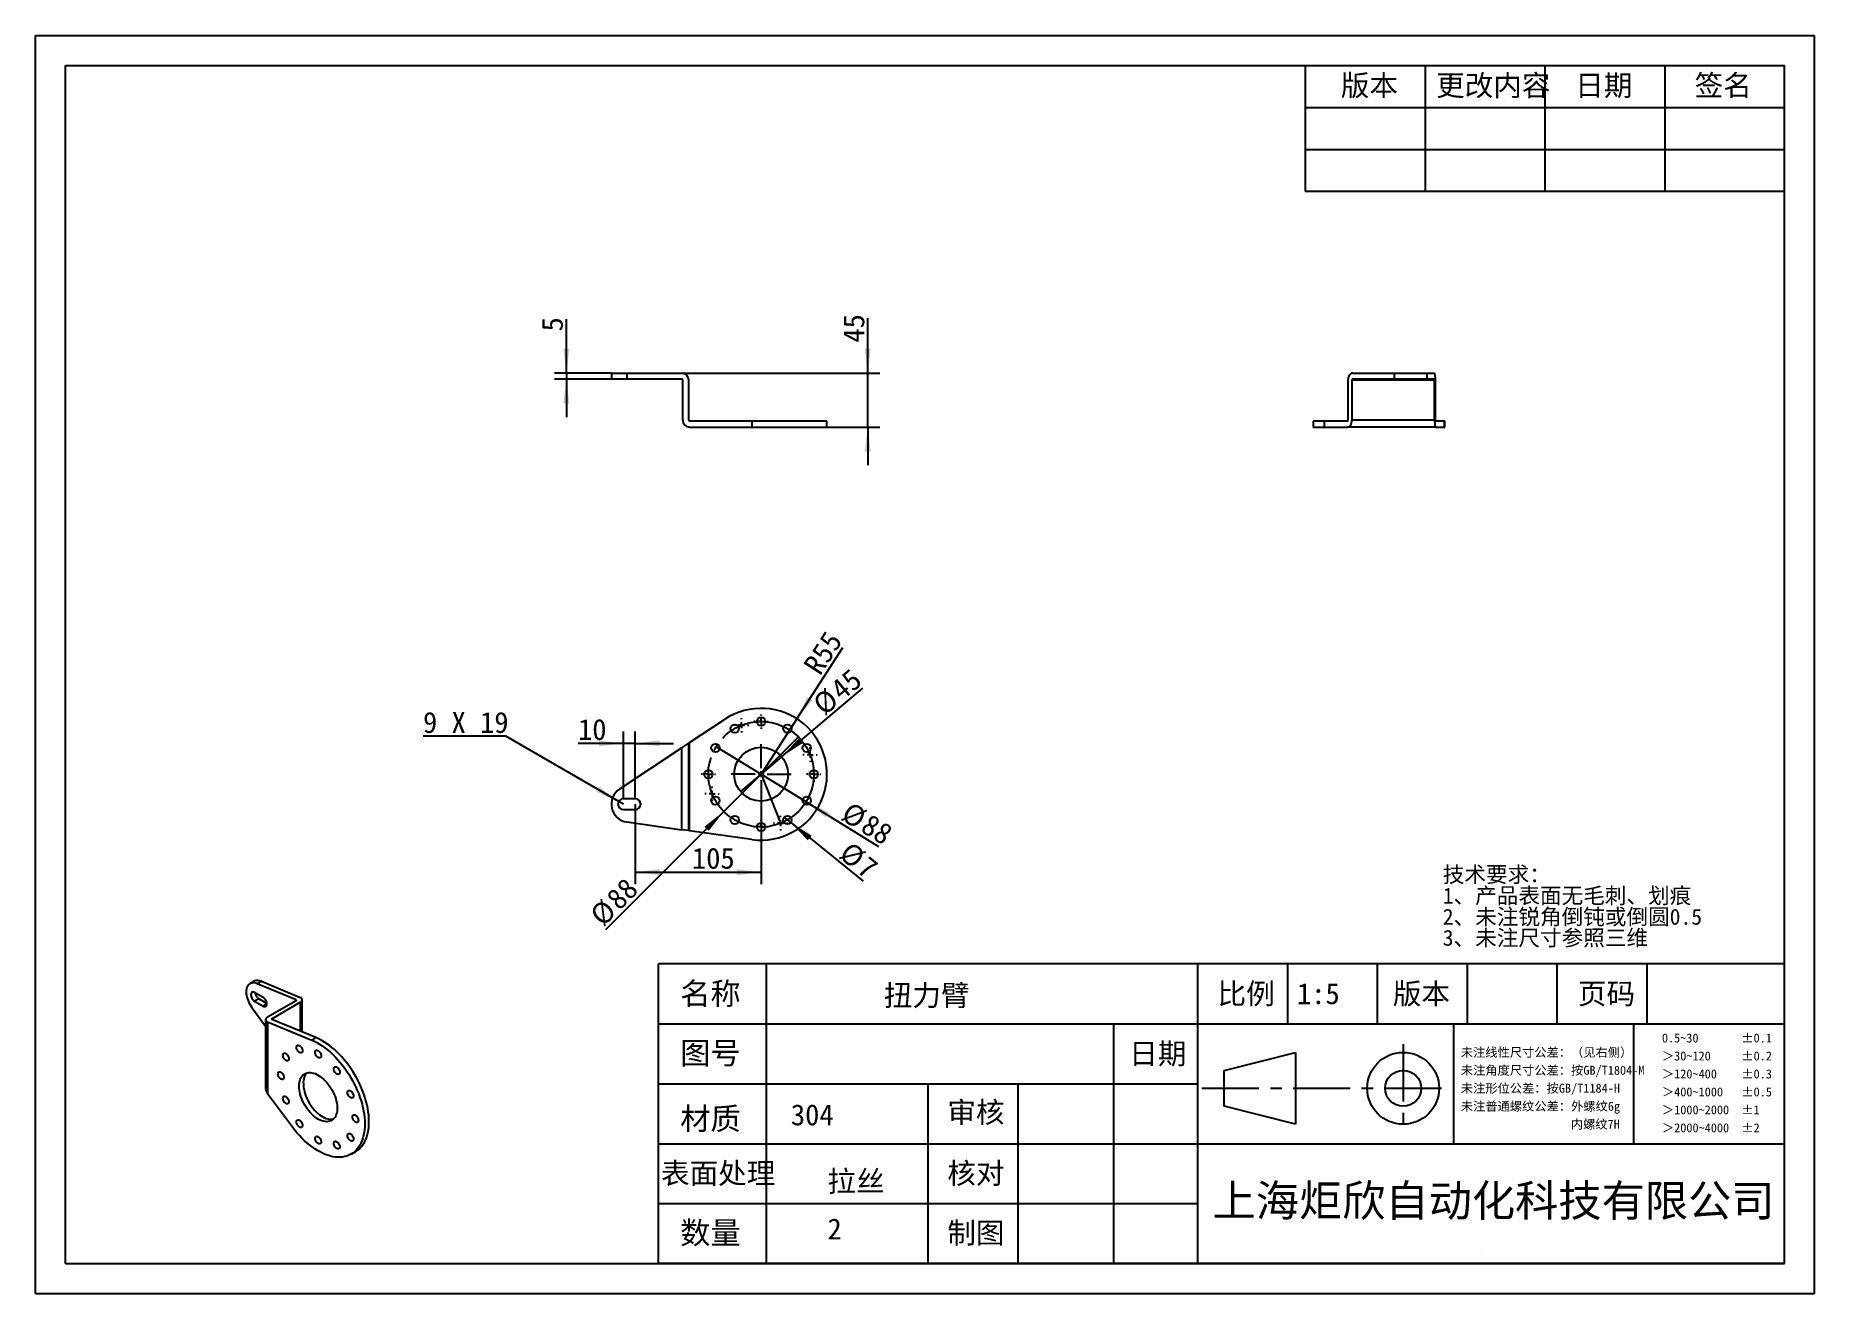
# Model space of a CAD drawing. Header units: millimetres. Extents: x 0 to 297, y 0 to 210.
import ezdxf

# ---------------------------------------------------------------- set-up
doc = ezdxf.new("R2010")
doc.units = ezdxf.units.MM
for name, pattern in [('SLD-中心线', [34.29, 30.48, -1.27, 1.27, -1.27]), ('SLD-实线', [0]), ('SLD-点画线', [10.16, 6.35, -1.27, 1.27, -1.27])]:
    doc.linetypes.add(name, pattern=pattern)
doc.layers.add('中心线', color=1, linetype='SLD-点画线')
doc.layers.add('图框', color=7, linetype='SLD-实线')
doc.styles.add('SLDTEXTSTYLE0', font='SIMSUN.TTC', dxfattribs={"bigfont": 'bigfont'})
doc.styles.add('SLDTEXTSTYLE1', font='SIMSUN.TTC')
doc.styles.add('SLDTEXTSTYLE2', font='SIMSUN.TTC', dxfattribs={"bigfont": 'bigfont'})
doc.dimstyles.new('SLDDIMSTYLE0', dxfattribs={"dimtxt": 3.5, "dimasz": 4.08, "dimexe": 0, "dimexo": 0.0625, "dimgap": 0.875, "dimtad": 2, "dimlfac": 5, "dimrnd": 1e-09, "dimzin": 12, "dimdsep": 46, "dimtxsty": 'SLDTEXTSTYLE1', "dimsah": 1, "dimcen": 0.09, "dimadec": 0, "dimazin": 3, "dimtfac": 1, "dimtmove": 0, "dimatfit": 0, "dimfxl": 0, "dimfrac": 2, "dimtolj": 1, "dimtzin": 12, "dimarcsym": 0})
doc.dimstyles.new('SLDDIMSTYLE1', dxfattribs={"dimtxt": 3.5, "dimasz": 4.08, "dimexe": 0, "dimexo": 0.0625, "dimgap": 0.875, "dimtad": 2, "dimlfac": 5, "dimrnd": 1e-09, "dimzin": 12, "dimdsep": 46, "dimtxsty": 'SLDTEXTSTYLE1', "dimblk1": 'NONE', "dimsah": 1, "dimcen": 0, "dimadec": 0, "dimazin": 3, "dimtfac": 1, "dimtmove": 0, "dimatfit": 3, "dimldrblk": 'NONE', "dimfxl": 0, "dimfrac": 2, "dimtolj": 1, "dimtzin": 12, "dimarcsym": 0})
doc.dimstyles.new('SLDDIMSTYLE2', dxfattribs={"dimtxt": 3.5, "dimasz": 4.08, "dimexe": 0, "dimexo": 0.0625, "dimgap": 0.875, "dimtad": 2, "dimlfac": 5, "dimrnd": 1e-09, "dimzin": 12, "dimdsep": 46, "dimtxsty": 'SLDTEXTSTYLE1', "dimsah": 1, "dimcen": 0, "dimadec": 0, "dimazin": 3, "dimtfac": 1, "dimtofl": 0, "dimtmove": 0, "dimatfit": 3, "dimfxl": 0, "dimfrac": 2, "dimtolj": 1, "dimtzin": 12, "dimarcsym": 0})
doc.dimstyles.new('SLDDIMSTYLE3', dxfattribs={"dimtxt": 3.5, "dimasz": 4.08, "dimexe": 0, "dimexo": 0.0625, "dimgap": 0.875, "dimtad": 0, "dimtih": 1, "dimtoh": 1, "dimdec": 6, "dimlfac": 5, "dimrnd": 1e-09, "dimzin": 12, "dimdsep": 46, "dimtxsty": 'SLDTEXTSTYLE1', "dimsah": 1, "dimcen": 0, "dimadec": 0, "dimazin": 3, "dimtfac": 1, "dimtofl": 0, "dimtmove": 0, "dimatfit": 3, "dimfxl": 0, "dimfrac": 2, "dimtolj": 1, "dimtzin": 12, "dimarcsym": 0})
doc.dimstyles.new('SLDDIMSTYLE4', dxfattribs={"dimtxt": 3.5, "dimasz": 4.08, "dimexe": 0, "dimexo": 0.0625, "dimgap": 0.875, "dimtad": 2, "dimlfac": 5, "dimrnd": 1e-09, "dimzin": 12, "dimdsep": 46, "dimtxsty": 'SLDTEXTSTYLE1', "dimsah": 1, "dimcen": 0.09, "dimadec": 0, "dimazin": 3, "dimtfac": 1, "dimtofl": 0, "dimtmove": 0, "dimatfit": 3, "dimfxl": 0, "dimfrac": 2, "dimtolj": 1, "dimtzin": 12, "dimarcsym": 0})

# ---------------------------------------------------------------- blocks, each defined once
blk = doc.blocks.new('块18_1')
at = {"layer": '中心线', "lineweight": 25}
for p, q in [((282.21, 31.85), (282.21, 22.45)), ((259.81, 26.95), (287.48, 26.95))]:
    blk.add_line(p, q, dxfattribs=at)
at = {"layer": '图框', "color": 179, "linetype": 'SLD-实线', "lineweight": 25}
for p, q in [((262.29, 28.95), (270.22, 30.95)), ((270.22, 30.95), (270.22, 22.96)), ((262.29, 24.95), (262.29, 28.95)), ((270.22, 22.96), (262.29, 24.95))]:
    blk.add_line(p, q, dxfattribs=at)
for radius in [4, 2]:
    blk.add_circle((282.21, 26.95), radius, dxfattribs=at)
blk = doc.blocks.new('SW_NOTE_0')
at = {"layer": '图框', "color": 0, "char_height": 2.6458, "attachment_point": 1, "style": 'SLDTEXTSTYLE0'}
for s, insert in [('\\M+18B5A术\\M+19776\\M+18B81\\M+18146', (0, 3.08)), ('1\\M+18141产\\M+19569\\M+1955C\\M+196CA\\M+19DD9\\M+196D1\\M+18E68\\M+18141划\\M+18DAD', (0, -0.45)), ('2\\M+18141\\M+196A2\\M+1928D锐\\M+18A70\\M+1937C钝\\M+188BD\\M+1937C圆0.5', (0, -3.98)), ('3\\M+18141\\M+196A2\\M+1928D\\M+18EDA\\M+190A1\\M+18E51\\M+18FC6\\M+18E4F维', (0, -7.5))]:
    blk.add_mtext(s, dxfattribs=dict(at, insert=insert))
blk = doc.blocks.new('SW_NOTE_1')
at = {"layer": '图框', "color": 0, "char_height": 1.5, "attachment_point": 1, "style": 'SLDTEXTSTYLE0'}
for s, insert in [('\\M+196A2\\M+1928D线\\M+190AB\\M+18EDA\\M+190A1\\M+18CF6\\M+18DB7\\M+18146\\M+18169见\\M+18945侧\\M+1816A', (0, 1.75)), ('\\M+196A2\\M+1928D\\M+18A70\\M+19378\\M+18EDA\\M+190A1\\M+18CF6\\M+18DB7\\M+18146\\M+188C2GB/T1804-M', (0, -1.25)), ('\\M+196A2\\M+1928D\\M+18C60\\M+188CA\\M+18CF6\\M+18DB7\\M+18146\\M+188C2GB/T1184-H', (0, -4.25)), ('\\M+196A2\\M+1928D\\M+19581\\M+192CA\\M+19786纹\\M+18CF6\\M+18DB7\\M+18146\\M+18A4F\\M+19786纹6g', (0, -7.25)), ('                  \\M+193E0\\M+19786纹7H', (0, -10.25))]:
    blk.add_mtext(s, dxfattribs=dict(at, insert=insert))
blk = doc.blocks.new('SW_NOTE_2')
at = {"layer": '图框', "color": 0, "char_height": 1.5, "attachment_point": 1}
for s, insert, style in [('0.5~30       ±0.1', (0, 1.75), 'SLDTEXTSTYLE1'), ('\\M+1818430~120     \\M+1817D0.2', (0, -1.25), 'SLDTEXTSTYLE0'), ('\\M+18184120~400    \\M+1817D0.3', (0, -4.25), 'SLDTEXTSTYLE0'), ('\\M+18184400~1000   \\M+1817D0.5', (0, -7.25), 'SLDTEXTSTYLE0'), ('\\M+181841000~2000  \\M+1817D1', (0, -10.25), 'SLDTEXTSTYLE0'), ('\\M+181842000~4000  \\M+1817D2', (0, -13.25), 'SLDTEXTSTYLE0')]:
    blk.add_mtext(s, dxfattribs=dict(at, insert=insert, style=style))
blk = doc.blocks.new('_D')
at = {"layer": '图框'}
for p, q in [((88.61, 153.64), (88.61, 162.64)), ((96.13, 153.64), (86.61, 153.64)), ((96.13, 152.64), (86.61, 152.64)), ((88.61, 153.64), (88.61, 152.64)), ((88.61, 152.64), (88.61, 146.29))]:
    blk.add_line(p, q, dxfattribs=at)
for points in [[(88.61, 153.64), (89.12, 157.72), (88.1, 157.72)], [(88.61, 152.64), (88.1, 148.56), (89.12, 148.56)]]:
    blk.add_solid(points, dxfattribs=at)
at = {"layer": '图框', "insert": (84.53, 160.6), "char_height": 3.5, "attachment_point": 1, "rotation": 90, "style": 'SLDTEXTSTYLE1'}
blk.add_mtext('5', dxfattribs=at)
blk = doc.blocks.new('_D_1')
at = {"layer": '图框'}
for p, q in [((138.93, 153.64), (138.93, 162.81)), ((107.91, 153.64), (140.93, 153.64)), ((138.93, 144.64), (138.93, 153.64)), ((119.6, 144.64), (140.93, 144.64)), ((138.93, 144.64), (138.93, 138.29))]:
    blk.add_line(p, q, dxfattribs=at)
for points in [[(138.93, 153.64), (139.44, 157.72), (138.42, 157.72)], [(138.93, 144.64), (138.42, 140.56), (139.44, 140.56)]]:
    blk.add_solid(points, dxfattribs=at)
at = {"layer": '图框', "insert": (134.86, 158.73), "char_height": 3.5, "attachment_point": 1, "rotation": 90, "style": 'SLDTEXTSTYLE1'}
blk.add_mtext('45', dxfattribs=at)
blk = doc.blocks.new('_D_2')
at = {"layer": '图框'}
for q in [(127.35, 92.9), (95.13, 60.68)]:
    blk.add_line((114.9, 80.46), q, dxfattribs=at)
blk.add_solid([(114.9, 80.46), (111.66, 77.93), (112.38, 77.21)], dxfattribs=at)
at = {"layer": '图框', "char_height": 3.5, "attachment_point": 1, "rotation": 45, "style": 'SLDTEXTSTYLE1'}
for s, insert in [('88', (94.99, 66.29)), ('%%c', (92.25, 63.55))]:
    blk.add_mtext(s, dxfattribs=dict(at, insert=insert))
blk = doc.blocks.new('_None')
blk = doc.blocks.new('_D_3')
at = {"layer": '图框'}
for q in [(113.63, 91.28), (140.73, 74.64)]:
    blk.add_line((128.63, 82.07), q, dxfattribs=at)
blk.add_solid([(128.63, 82.07), (131.84, 79.5), (132.37, 80.37)], dxfattribs=at)
at = {"layer": '图框', "char_height": 3.5, "attachment_point": 1, "rotation": 328.4405, "style": 'SLDTEXTSTYLE1'}
for s, insert in [('%%c', (136.07, 82.24)), ('88', (139.37, 80.22))]:
    blk.add_mtext(s, dxfattribs=dict(at, insert=insert))
blk = doc.blocks.new('_D_4')
at = {"layer": '图框'}
for q in [(134.75, 107.82), (121.13, 86.68)]:
    blk.add_line((127.09, 95.92), q, dxfattribs=at)
blk.add_solid([(127.09, 95.92), (129.72, 99.08), (128.87, 99.63)], dxfattribs=at)
at = {"layer": '图框', "insert": (128.03, 104.88), "char_height": 3.5, "attachment_point": 1, "rotation": 57.1971, "style": 'SLDTEXTSTYLE1'}
blk.add_mtext('R55', dxfattribs=at)
blk = doc.blocks.new('_D_5')
at = {"layer": '图框'}
for q in [(138.09, 101.03), (117.69, 83.77)]:
    blk.add_line((124.56, 89.59), q, dxfattribs=at)
blk.add_solid([(124.56, 89.59), (128, 91.83), (127.35, 92.61)], dxfattribs=at)
at = {"layer": '图框', "char_height": 3.5, "attachment_point": 1, "rotation": 40.242, "style": 'SLDTEXTSTYLE1'}
for s, insert in [('45', (132.36, 101.48)), ('%%c', (129.41, 98.98))]:
    blk.add_mtext(s, dxfattribs=dict(at, insert=insert))
blk = doc.blocks.new('_D_6')
at = {"layer": '图框'}
for p, q in [((78.49, 93.01), (64.68, 93.01)), ((97.35, 82.13), (78.49, 93.01)), ((98.13, 81.68), (97.35, 82.13))]:
    blk.add_line(p, q, dxfattribs=at)
blk.add_solid([(97.35, 82.13), (94.07, 84.61), (93.56, 83.73)], dxfattribs=at)
at = {"layer": '图框', "insert": (64.68, 97.08), "char_height": 3.5, "attachment_point": 1, "style": 'SLDTEXTSTYLE1'}
blk.add_mtext('9 X 19', dxfattribs=at)
blk = doc.blocks.new('_D_7')
at = {"layer": '图框'}
for q in [(124.98, 79.5), (138.17, 68.81)]:
    blk.add_line((126.07, 78.62), q, dxfattribs=at)
blk.add_solid([(126.07, 78.62), (128.92, 75.65), (129.56, 76.44)], dxfattribs=at)
at = {"layer": '图框', "char_height": 3.5, "attachment_point": 1, "rotation": 320.9709, "style": 'SLDTEXTSTYLE1'}
for s, insert in [('%%c', (136.11, 75.65)), ('7', (139.11, 73.21))]:
    blk.add_mtext(s, dxfattribs=dict(at, insert=insert))
blk = doc.blocks.new('_D_8')
at = {"layer": '图框'}
for p, q in [((100.13, 81.68), (100.13, 68.33)), ((121.13, 81.68), (121.13, 68.33)), ((100.13, 70.33), (121.13, 70.33))]:
    blk.add_line(p, q, dxfattribs=at)
for points in [[(100.13, 70.33), (104.21, 69.82), (104.21, 70.84)], [(121.13, 70.33), (117.05, 70.84), (117.05, 69.82)]]:
    blk.add_solid(points, dxfattribs=at)
at = {"layer": '图框', "insert": (109.58, 74.4), "char_height": 3.5, "attachment_point": 1, "style": 'SLDTEXTSTYLE1'}
blk.add_mtext('105', dxfattribs=at)
blk = doc.blocks.new('_D_9')
at = {"layer": '图框'}
for p, q in [((98.13, 82.58), (98.13, 93.83)), ((100.13, 82.58), (100.13, 93.83)), ((98.13, 91.83), (90.56, 91.83)), ((100.13, 91.83), (98.13, 91.83)), ((100.13, 91.83), (106.48, 91.83))]:
    blk.add_line(p, q, dxfattribs=at)
for points in [[(98.13, 91.83), (94.05, 92.34), (94.05, 91.32)], [(100.13, 91.83), (104.21, 91.32), (104.21, 92.34)]]:
    blk.add_solid(points, dxfattribs=at)
at = {"layer": '图框', "insert": (90.56, 95.9), "char_height": 3.5, "attachment_point": 1, "style": 'SLDTEXTSTYLE1'}
blk.add_mtext('10', dxfattribs=at)
blk = doc.blocks.new('SW_CENTERMARKSYMBOL_0')
at = {"layer": '图框', "color": 0}
for p, q in [((0, 1), (0, 5)), ((-1, 0), (-5, 0)), ((0, 0), (-0.5, 0)), ((0, 0), (0, 0.5)), ((0, 0), (0, -0.5)), ((0, 0), (0.5, 0)), ((1, 0), (5, 0)), ((0, -1), (0, -5))]:
    blk.add_line(p, q, dxfattribs=at)
blk = doc.blocks.new('SW_CENTERMARKSYMBOL_1')
at = {"layer": '图框', "color": 0}
for p, q in [((-1, 0), (-1.2, 0)), ((0, 0), (-0.5, 0)), ((0, 1), (0, 1.2)), ((0, 0), (0, 0.5)), ((0, 0), (0, -0.5)), ((0, 0), (0.5, 0)), ((1, 0), (1.2, 0)), ((0, -1), (0, -1.2))]:
    blk.add_line(p, q, dxfattribs=at)
blk = doc.blocks.new('SW_CENTERMARKSYMBOL_2')
at = {"layer": '图框', "color": 0}
for p, q in [((-1, 0), (-1.2, 0)), ((0, 0), (-0.5, 0)), ((0, 1), (0, 1.2)), ((0, 0), (0, 0.5)), ((0, 0), (0, -0.5)), ((0, 0), (0.5, 0)), ((1, 0), (1.2, 0)), ((0, -1), (0, -1.2))]:
    blk.add_line(p, q, dxfattribs=at)
blk = doc.blocks.new('SW_CENTERMARKSYMBOL_3')
at = {"layer": '图框', "color": 0}
for p, q in [((-1, 0), (-1.2, 0)), ((0, 0), (-0.5, 0)), ((0, 1), (0, 1.2)), ((0, 0), (0, 0.5)), ((0, 0), (0, -0.5)), ((0, 0), (0.5, 0)), ((1, 0), (1.2, 0)), ((0, -1), (0, -1.2))]:
    blk.add_line(p, q, dxfattribs=at)
blk = doc.blocks.new('SW_CENTERMARKSYMBOL_4')
at = {"layer": '图框', "color": 0}
for p, q in [((-1, 0), (-1.2, 0)), ((0, 0), (-0.5, 0)), ((0, 1), (0, 1.2)), ((0, 0), (0, 0.5)), ((0, 0), (0, -0.5)), ((0, 0), (0.5, 0)), ((1, 0), (1.2, 0)), ((0, -1), (0, -1.2))]:
    blk.add_line(p, q, dxfattribs=at)
blk = doc.blocks.new('SW_CENTERMARKSYMBOL_5')
at = {"layer": '图框', "color": 0}
for p, q in [((-1, 0), (-1.2, 0)), ((0, 0), (-0.5, 0)), ((0, 1), (0, 1.2)), ((0, 0), (0, 0.5)), ((0, 0), (0, -0.5)), ((0, 0), (0.5, 0)), ((1, 0), (1.2, 0)), ((0, -1), (0, -1.2))]:
    blk.add_line(p, q, dxfattribs=at)
blk = doc.blocks.new('SW_CENTERMARKSYMBOL_6')
at = {"layer": '图框', "color": 0}
for p, q in [((-1, 0), (-1.2, 0)), ((0, 0), (-0.5, 0)), ((0, 1), (0, 1.2)), ((0, 0), (0, 0.5)), ((0, 0), (0, -0.5)), ((0, 0), (0.5, 0)), ((1, 0), (1.2, 0)), ((0, -1), (0, -1.2))]:
    blk.add_line(p, q, dxfattribs=at)
blk = doc.blocks.new('SW_CENTERMARKSYMBOL_7')
at = {"layer": '图框', "color": 0}
for p, q in [((-1, 0), (-1.2, 0)), ((0, 0), (-0.5, 0)), ((0, 1), (0, 1.2)), ((0, 0), (0, 0.5)), ((0, 0), (0, -0.5)), ((0, 0), (0.5, 0)), ((1, 0), (1.2, 0)), ((0, -1), (0, -1.2))]:
    blk.add_line(p, q, dxfattribs=at)
blk = doc.blocks.new('SW_CENTERMARKSYMBOL_8')
at = {"layer": '图框', "color": 0}
for p, q in [((-1, 0), (-1.2, 0)), ((0, 0), (-0.5, 0)), ((0, 1), (0, 1.2)), ((0, 0), (0, 0.5)), ((0, 0), (0, -0.5)), ((0, 0), (0.5, 0)), ((1, 0), (1.2, 0)), ((0, -1), (0, -1.2))]:
    blk.add_line(p, q, dxfattribs=at)

msp = doc.modelspace()

# ---------------------------------------------------------------- linework, layer by layer
at = {"color": 7, "linetype": 'SLD-实线', "lineweight": 25}
for p, q in [((96.12710829, 153.63524684), (96.12710829, 152.63524684)), ((96.12710829, 153.63524684), (98.71144099, 153.63524684)), ((98.71144099, 152.63524684), (96.12710829, 152.63524684)), ((98.71144099, 153.63524684), (98.71144099, 152.63524684)), ((98.71144099, 153.63524684), (107.90612829, 153.63524684)), ((107.90612829, 152.63524684), (98.71144099, 152.63524684)), ((108.05344829, 145.78256684), (108.05344829, 152.48792684)), ((109.05344829, 145.78256684), (109.05344829, 152.48792684)), ((219.11225658, 152.48792684), (219.11225658, 145.78256684)), ((219.77597131, 152.48792684), (219.77597131, 145.78256684)), ((233.57922042, 152.48792684), (219.77597131, 152.48792684)), ((219.87374976, 153.63524684), (226.80160997, 153.63524684)), ((226.80160997, 152.63524684), (219.87374976, 152.63524684)), ((226.80160997, 153.63524684), (226.80160997, 152.63524684)), ((226.80160997, 153.63524684), (232.272225, 153.63524684)), ((232.272225, 152.63524684), (226.80160997, 152.63524684)), ((232.272225, 153.63524684), (232.272225, 152.63524684)), ((232.272225, 153.63524684), (233.55860959, 153.63524684)), ((233.55860959, 152.63524684), (232.272225, 152.63524684)), ((233.57922042, 145.78256684), (233.57922042, 152.48792684)), ((233.71912562, 145.78256684), (233.71912562, 152.48792684)), ((119.60299487, 145.63524684), (109.20076829, 145.63524684)), ((119.60299487, 145.63524684), (119.60299487, 144.63524684)), ((132.12710829, 145.63524684), (119.60299487, 145.63524684)), ((132.12710829, 144.63524684), (132.12710829, 145.63524684)), ((213.3011611, 145.63524684), (213.3011611, 144.63524684)), ((215.13614029, 145.63524684), (213.3011611, 145.63524684)), ((215.13614029, 145.63524684), (215.13614029, 144.63524684)), ((219.01447813, 145.63524684), (215.13614029, 145.63524684)), ((233.57922042, 145.78256684), (219.77597131, 145.78256684)), ((235.19506207, 145.63524684), (233.73973646, 145.63524684)), ((235.19506207, 145.63524684), (235.19506207, 144.63524684)), ((235.3011611, 145.63524684), (235.19506207, 145.63524684)), ((235.3011611, 144.63524684), (235.3011611, 145.63524684)), ((109.20076829, 144.63524684), (119.60299487, 144.63524684)), ((119.60299487, 144.63524684), (132.12710829, 144.63524684)), ((213.3011611, 144.63524684), (215.13614029, 144.63524684)), ((215.13614029, 144.63524684), (219.01447813, 144.63524684)), ((233.73973646, 144.63524684), (219.01447813, 144.63524684)), ((233.73973646, 144.63524684), (235.19506207, 144.63524684)), ((235.19506207, 144.63524684), (235.3011611, 144.63524684)), ((109.20076829, 91.96532821), (115.04414902, 95.84366605)), ((107.90612829, 91.10605658), (97.4681194, 84.17819637)), ((107.90612829, 91.10605658), (109.05344829, 91.86754976)), ((107.90612829, 77.42119675), (107.90612829, 91.10605658)), ((109.05344829, 91.86754976), (109.20076829, 91.96532821)), ((109.05344829, 77.26068071), (109.05344829, 91.86754976)), ((109.20076829, 77.24006988), (109.20076829, 91.96532821)), ((100.12710829, 82.57864524), (98.12710829, 82.57864524)), ((98.12710829, 80.77864524), (100.12710829, 80.77864524)), ((98.71144099, 78.70758134), (107.90612829, 77.42119675)), ((109.05344829, 77.26068071), (107.90612829, 77.42119675)), ((109.20076829, 77.24006988), (109.05344829, 77.26068071)), ((119.60299487, 75.78474427), (109.20076829, 77.24006988)), ((36.48356274, 52.10968451), (35.77645596, 51.70148045)), ((37.68951967, 52.10720993), (36.98241289, 51.69900587)), ((43.48403863, 48.99608274), (36.98241289, 51.69900587)), ((37.68951967, 52.10720993), (44.19114541, 49.40428679)), ((36.10325176, 47.73955435), (38.40659086, 44.64450928)), ((37.98344084, 49.43001654), (36.56922727, 50.24642465)), ((37.27633406, 49.18485525), (36.56922727, 48.77665119)), ((36.56922727, 48.77665119), (37.98344084, 47.96024308)), ((38.61590921, 48.41153497), (37.27633406, 49.18485525)), ((38.61983693, 48.32762672), (37.98344084, 47.96024308)), ((38.7426331, 46.15548393), (43.48403863, 48.89263908)), ((39.44973988, 45.86151818), (44.19114541, 48.59867333)), ((43.48403863, 48.99608274), (43.48403863, 48.89263908)), ((44.19114541, 48.59867333), (44.19114541, 43.78692836)), ((44.52718766, 43.64722539), (44.52718766, 49.02862511)), ((38.40659086, 45.72553215), (38.40659086, 34.23410887)), ((38.7426331, 45.34987047), (46.09811806, 42.29197215)), ((38.7426331, 45.34987047), (38.7426331, 33.32609608)), ((39.44973988, 45.86151818), (39.44973988, 45.75807453)), ((46.80522484, 42.7001762), (39.44973988, 45.75807453)), ((46.80522484, 42.7001762), (46.09811806, 42.29197215)), ((42.87452724, 27.77398324), (38.7426331, 33.32609608)), ((52.67538202, 23.24797064), (53.3824888, 23.6561747))]:
    msp.add_line(p, q, dxfattribs=at)
at = {"color": 7, "linetype": 'SLD-实线', "lineweight": 25, "flags": 128}
for points in [[(36.98241289, 51.69900587), (36.75387515, 51.779108), (36.53163524, 51.82695573), (36.31837211, 51.84197229), (36.11665647, 51.82397667), (35.92891985, 51.7731858), (35.75742527, 51.69021192), (35.60423997, 51.57605522), (35.47121048, 51.43209176), (35.35994036, 51.26005692), (35.27177089, 51.06202444), (35.20776489, 50.84038145), (35.1686939, 50.59779969), (35.15502889, 50.3372033), (35.16693458, 50.06173356), (35.20426746, 49.77471105), (35.2665775, 49.4795956), (35.35311362, 49.17994461), (35.46283267, 48.87937013), (35.59441209, 48.58149537), (35.74626579, 48.28991096), (35.91656328, 48.00813175), (36.10325176, 47.73955435)], [(36.56922727, 50.24642465), (36.43691308, 50.30674897), (36.31038166, 50.33231875), (36.19516303, 50.32201647), (36.0962928, 50.27629238), (36.01809208, 50.19714486), (35.96397861, 50.08803302), (35.93631742, 49.95372559), (35.93631742, 49.80009242), (35.96397861, 49.63384805), (36.01809208, 49.46225813), (36.0962928, 49.29282198), (36.19516303, 49.13294476), (36.31038166, 48.98961388), (36.43691308, 48.86909358), (36.56922727, 48.77665119)], [(37.98344084, 47.96024308), (38.11575503, 47.89991876), (38.24228645, 47.87434898), (38.35750508, 47.88465126), (38.45637531, 47.93037535), (38.53457603, 48.00952287), (38.5886895, 48.1186347), (38.6163507, 48.25294214), (38.6163507, 48.4065753), (38.5886895, 48.57281968), (38.53457603, 48.7444096), (38.45637531, 48.91384575), (38.35750508, 49.07372297), (38.24228645, 49.21705385), (38.11575503, 49.33757414), (37.98344084, 49.43001654)], [(46.09811806, 42.29197215), (46.53763313, 42.0945948), (46.97921105, 41.86709206), (47.42142449, 41.61019928), (47.8628441, 41.32474681), (48.30204306, 41.01165734), (48.73760175, 40.67194286), (49.16811231, 40.30670144), (49.59218319, 39.91711364), (50.00844367, 39.50443873), (50.41554827, 39.07001061), (50.81218109, 38.61523349), (51.1970601, 38.14157734), (51.56894125, 37.65057316), (51.92662251, 37.14380804), (52.26894773, 36.62291999), (52.59481043, 36.08959269), (52.9031573, 35.54555001), (53.19299168, 34.99255046), (53.46337673, 34.43238152), (53.71343849, 33.86685382), (53.94236868, 33.29779533), (54.14942732, 32.7270454), (54.33394514, 32.1564489), (54.49532573, 31.58785015), (54.63304743, 31.02308704), (54.74666511, 30.46398507), (54.83581151, 29.91235142), (54.90019848, 29.36996915), (54.9396179, 28.83859139), (54.95394236, 28.31993574), (54.94312556, 27.81567863), (54.90720246, 27.32745), (54.84628918, 26.85682793), (54.7605826, 26.40533364), (54.65035975, 25.97442648), (54.51597692, 25.56549929), (54.35786846, 25.17987383), (54.17654543, 24.81879658), (53.97259393, 24.48343465), (53.74667318, 24.17487202), (53.49951344, 23.89410607), (53.2319136, 23.64204432), (52.94473863, 23.41950151), (52.63891676, 23.22719697), (52.3154365, 23.06575229), (51.97534344, 22.9356893), (51.61973688, 22.83742841), (51.24976623, 22.77128723), (50.86662736, 22.73747955), (50.47155869, 22.73611464), (50.0658372, 22.76719692), (49.65077432, 22.83062591), (49.22771164, 22.9261966), (48.79801665, 23.05360008), (48.36307825, 23.21242453), (47.9243023, 23.40215658), (47.48310704, 23.62218297), (47.04091857, 23.87179249), (46.59916617, 24.15017834), (46.15927773, 24.45644069), (45.72267509, 24.78958959), (45.29076949, 25.14854822), (44.86495699, 25.53215631), (44.44661393, 25.93917391), (44.03709255, 26.36828542), (43.63771653, 26.81810382), (43.24977678, 27.28717515), (42.87452724, 27.77398324)], [(53.3824888, 23.6561747), (53.65184541, 23.82770557), (53.93902038, 24.05024838), (54.20662022, 24.30231013), (54.45377997, 24.58307608), (54.67970071, 24.8916387), (54.88365221, 25.22700064), (55.06497524, 25.58807789), (55.2230837, 25.97370334), (55.35746653, 26.38263054), (55.46768938, 26.81353769), (55.55339596, 27.26503199), (55.61430924, 27.73565405), (55.65023234, 28.22388269), (55.66104914, 28.72813979), (55.64672468, 29.24679545), (55.60730526, 29.7781732), (55.54291829, 30.32055548), (55.45377189, 30.87218912), (55.34015421, 31.4312911), (55.20243251, 31.9960542), (55.04105193, 32.56465295), (54.85653411, 33.13524946), (54.64947546, 33.70599938), (54.42054527, 34.27505788), (54.17048352, 34.84058558), (53.90009846, 35.40075452), (53.61026408, 35.95375406), (53.30191721, 36.49779674), (52.97605451, 37.03112404), (52.63372929, 37.55201209), (52.27604803, 38.05877722), (51.90416688, 38.54978139), (51.51928787, 39.02343754), (51.12265505, 39.47821467), (50.71555045, 39.91264279), (50.29928997, 40.32531769), (49.87521909, 40.71490549), (49.44470853, 41.08014692), (49.00914984, 41.4198614), (48.56995088, 41.73295087), (48.12853127, 42.01840333), (47.68631783, 42.27529611), (47.24473991, 42.50279886), (46.80522484, 42.7001762)], [(41.29197681, 39.76396326), (41.30438686, 39.88398729), (41.34099472, 39.98366447), (41.39996472, 40.05799658), (41.47833985, 40.10325629), (41.57219006, 40.11717409), (41.67680932, 40.09905209), (41.78695156, 40.04979899), (41.8970938, 39.97188456), (42.00171305, 39.86921575), (42.09556327, 39.7469408), (42.1739384, 39.61119109), (42.2329084, 39.46877367), (42.26951625, 39.32682995), (42.28192631, 39.19247759), (42.26951625, 39.07245356), (42.2329084, 38.97277638), (42.1739384, 38.89844427), (42.09556327, 38.85318456), (42.00171305, 38.83926676), (41.8970938, 38.85738876), (41.78695156, 38.90664186), (41.67680932, 38.98455629), (41.57219006, 39.0872251), (41.47833985, 39.20950005), (41.39996472, 39.34524976), (41.34099472, 39.48766718), (41.30438686, 39.6296109), (41.29197681, 39.76396326)], [(43.56958441, 41.07922557), (43.58199446, 41.1992496), (43.61860232, 41.29892678), (43.67757232, 41.37325889), (43.75594745, 41.4185186), (43.84979766, 41.4324364), (43.95441691, 41.4143144), (44.06455916, 41.3650613), (44.1747014, 41.28714687), (44.27932065, 41.18447806), (44.37317086, 41.06220311), (44.451546, 40.92645339), (44.51051599, 40.78403598), (44.54712385, 40.64209226), (44.5595339, 40.50773989), (44.54712385, 40.38771587), (44.51051599, 40.28803868), (44.451546, 40.21370658), (44.37317086, 40.16844687), (44.27932065, 40.15452907), (44.1747014, 40.17265107), (44.06455916, 40.22190416), (43.95441691, 40.2998186), (43.84979766, 40.40248741), (43.75594745, 40.52476236), (43.67757232, 40.66051207), (43.61860232, 40.80292949), (43.58199446, 40.94487321), (43.56958441, 41.07922557)], [(46.68085425, 40.24581011), (46.6932643, 40.36583414), (46.72987216, 40.46551132), (46.78884215, 40.53984343), (46.86721729, 40.58510314), (46.9610675, 40.59902094), (47.06568675, 40.58089894), (47.17582899, 40.53164584), (47.28597124, 40.45373141), (47.39059049, 40.3510626), (47.4844407, 40.22878765), (47.56281583, 40.09303793), (47.62178583, 39.95062052), (47.65839369, 39.8086768), (47.67080374, 39.67432443), (47.65839369, 39.55430041), (47.62178583, 39.45462322), (47.56281583, 39.38029112), (47.4844407, 39.33503141), (47.39059049, 39.3211136), (47.28597124, 39.33923561), (47.17582899, 39.3884887), (47.06568675, 39.46640314), (46.9610675, 39.56907195), (46.86721729, 39.6913469), (46.78884215, 39.82709661), (46.72987216, 39.96951403), (46.6932643, 40.11145774), (46.68085425, 40.24581011)], [(40.45831457, 36.65244666), (40.47072462, 36.77247069), (40.50733248, 36.87214787), (40.56630248, 36.94647998), (40.64467761, 36.99173969), (40.73852782, 37.00565749), (40.84314708, 36.98753548), (40.95328932, 36.93828239), (41.06343156, 36.86036796), (41.16805081, 36.75769914), (41.26190102, 36.63542419), (41.34027616, 36.49967448), (41.39924616, 36.35725706), (41.43585401, 36.21531335), (41.44826406, 36.08096098), (41.43585401, 35.96093695), (41.39924616, 35.86125977), (41.34027616, 35.78692766), (41.26190102, 35.74166795), (41.16805081, 35.72775015), (41.06343156, 35.74587216), (40.95328932, 35.79512525), (40.84314708, 35.87303968), (40.73852782, 35.9757085), (40.64467761, 36.09798345), (40.56630248, 36.23373316), (40.50733248, 36.37615058), (40.47072462, 36.51809429), (40.45831457, 36.65244666)], [(43.99384848, 34.61142638), (44.00630013, 34.92898502), (44.04355765, 35.22968196), (44.10532944, 35.51116384), (44.19113205, 35.77122767), (44.30029395, 36.00783811), (44.43196082, 36.21914336), (44.58510218, 36.40348967), (44.75851949, 36.55943428), (44.95085552, 36.68575671), (45.16060499, 36.78146831), (45.38612632, 36.84582002), (45.6256545, 36.8783082), (45.87731489, 36.87867857), (46.13913792, 36.84692825), (46.40907446, 36.78330571), (46.68501189, 36.6883089), (46.96479064, 36.56268129), (47.24622104, 36.4074061), (47.52710053, 36.22369854), (47.80523085, 36.0129964), (48.07843524, 35.7769487), (48.34457552, 35.51740283), (48.60156877, 35.23639008), (48.84740367, 34.93610978), (49.08015624, 34.61891201), (49.29800486, 34.28727927), (49.49924457, 33.94380706), (49.68230042, 33.59118349), (49.84573972, 33.23216833), (49.98828335, 32.86957136), (50.10881571, 32.50623039), (50.20639348, 32.14498906), (50.28025297, 31.78867457), (50.32981613, 31.44007556), (50.35469507, 31.1019203), (50.35469507, 30.7768553), (50.32981613, 30.46742465), (50.28025297, 30.17605005), (50.20639348, 29.90501191), (50.10881571, 29.65643147), (49.98828335, 29.43225421), (49.84573972, 29.23423461), (49.68230042, 29.06392246), (49.49924457, 28.92265067), (49.29800486, 28.81152488), (49.08015624, 28.73141482), (48.84740367, 28.68294744), (48.60156877, 28.66650206), (48.34457552, 28.68220741), (48.07843524, 28.72994056), (47.80523085, 28.80932793), (47.52710053, 28.91974822), (47.24622104, 29.06033723), (46.96479064, 29.22999466), (46.68501189, 29.42739271), (46.40907446, 29.65098648), (46.13913792, 29.89902605), (45.87731489, 30.16957016), (45.6256545, 30.46050144), (45.38612632, 30.76954296), (45.16060499, 31.09427605), (44.95085552, 31.43215923), (44.75851949, 31.78054812), (44.58510218, 32.13671609), (44.43196082, 32.49787565), (44.30029395, 32.86120023), (44.19113205, 33.22384633), (44.10532944, 33.58297574), (44.04355765, 33.93577781), (44.00630013, 34.27949136), (43.99384848, 34.61142638)], [(49.79212408, 37.48702988), (49.80453413, 37.60705391), (49.84114199, 37.70673109), (49.90011199, 37.7810632), (49.97848712, 37.82632291), (50.07233734, 37.84024071), (50.17695659, 37.8221187), (50.28709883, 37.77286561), (50.39724107, 37.69495118), (50.50186032, 37.59228237), (50.59571054, 37.47000741), (50.67408567, 37.3342577), (50.73305567, 37.19184029), (50.76966353, 37.04989657), (50.78207358, 36.9155442), (50.76966353, 36.79552017), (50.73305567, 36.69584299), (50.67408567, 36.62151089), (50.59571054, 36.57625118), (50.50186032, 36.56233337), (50.39724107, 36.58045538), (50.28709883, 36.62970847), (50.17695659, 36.7076229), (50.07233734, 36.81029172), (49.97848712, 36.93256667), (49.90011199, 37.06831638), (49.84114199, 37.2107338), (49.80453413, 37.35267751), (49.79212408, 37.48702988)], [(41.29197681, 32.57840412), (41.30438686, 32.69842815), (41.34099472, 32.79810533), (41.39996472, 32.87243744), (41.47833985, 32.91769715), (41.57219006, 32.93161495), (41.67680932, 32.91349294), (41.78695156, 32.86423985), (41.8970938, 32.78632542), (42.00171305, 32.6836566), (42.09556327, 32.56138165), (42.1739384, 32.42563194), (42.2329084, 32.28321452), (42.26951625, 32.14127081), (42.28192631, 32.00691844), (42.26951625, 31.88689441), (42.2329084, 31.78721723), (42.1739384, 31.71288512), (42.09556327, 31.66762541), (42.00171305, 31.65370761), (41.8970938, 31.67182962), (41.78695156, 31.72108271), (41.67680932, 31.79899714), (41.57219006, 31.90166596), (41.47833985, 32.02394091), (41.39996472, 32.15969062), (41.34099472, 32.30210804), (41.30438686, 32.44405175), (41.29197681, 32.57840412)], [(44.70095526, 35.01963043), (44.71340691, 34.68769542), (44.75066443, 34.34398186), (44.81243622, 33.9911798), (44.89823883, 33.63205038), (45.00740074, 33.26940428), (45.13906761, 32.9060797), (45.29220896, 32.54492014), (45.46562627, 32.18875217), (45.65796231, 31.84036329), (45.86771177, 31.5024801), (46.0932331, 31.17774701), (46.33276128, 30.86870549), (46.58442167, 30.57777421), (46.8462447, 30.3072301), (47.11618124, 30.05919054), (47.39211867, 29.83559677), (47.67189742, 29.63819871), (47.95332782, 29.46854128), (48.23420732, 29.32795228), (48.51233763, 29.21753199), (48.78554203, 29.13814462), (49.0516823, 29.09041147), (49.30867555, 29.07470612), (49.55451045, 29.09115149), (49.75125498, 29.12979691)], [(52.06973168, 33.54209781), (52.08214173, 33.66212184), (52.11874959, 33.76179902), (52.17771959, 33.83613113), (52.25609472, 33.88139084), (52.34994493, 33.89530864), (52.45456418, 33.87718664), (52.56470643, 33.82793354), (52.67484867, 33.75001911), (52.77946792, 33.6473503), (52.87331813, 33.52507535), (52.95169327, 33.38932564), (53.01066326, 33.24690822), (53.04727112, 33.1049645), (53.05968117, 32.97061214), (53.04727112, 32.85058811), (53.01066326, 32.75091093), (52.95169327, 32.67657882), (52.87331813, 32.63131911), (52.77946792, 32.61740131), (52.67484867, 32.63552331), (52.56470643, 32.68477641), (52.45456418, 32.76269084), (52.34994493, 32.86535965), (52.25609472, 32.9876346), (52.17771959, 33.12338431), (52.11874959, 33.26580173), (52.08214173, 33.40774545), (52.06973168, 33.54209781)], [(52.90339392, 29.46805527), (52.91580397, 29.5880793), (52.95241183, 29.68775648), (53.01138183, 29.76208859), (53.08975696, 29.8073483), (53.18360717, 29.8212661), (53.28822642, 29.8031441), (53.39836867, 29.753891), (53.50851091, 29.67597657), (53.61313016, 29.57330776), (53.70698037, 29.45103281), (53.78535551, 29.3152831), (53.8443255, 29.17286568), (53.88093336, 29.03092196), (53.89334341, 28.8965696), (53.88093336, 28.77654557), (53.8443255, 28.67686839), (53.78535551, 28.60253628), (53.70698037, 28.55727657), (53.61313016, 28.54335877), (53.50851091, 28.56148077), (53.39836867, 28.61073387), (53.28822642, 28.6886483), (53.18360717, 28.79131711), (53.08975696, 28.91359206), (53.01138183, 29.04934177), (52.95241183, 29.19175919), (52.91580397, 29.33370291), (52.90339392, 29.46805527)], [(43.56958441, 28.63347205), (43.58199446, 28.75349608), (43.61860232, 28.85317326), (43.67757232, 28.92750537), (43.75594745, 28.97276508), (43.84979766, 28.98668288), (43.95441691, 28.96856088), (44.06455916, 28.91930778), (44.1747014, 28.84139335), (44.27932065, 28.73872454), (44.37317086, 28.61644959), (44.451546, 28.48069987), (44.51051599, 28.33828246), (44.54712385, 28.19633874), (44.5595339, 28.06198637), (44.54712385, 27.94196235), (44.51051599, 27.84228517), (44.451546, 27.76795306), (44.37317086, 27.72269335), (44.27932065, 27.70877555), (44.1747014, 27.72689755), (44.06455916, 27.77615065), (43.95441691, 27.85406508), (43.84979766, 27.95673389), (43.75594745, 28.07900884), (43.67757232, 28.21475855), (43.61860232, 28.35717597), (43.58199446, 28.49911969), (43.56958441, 28.63347205)], [(46.68085425, 25.87469182), (46.6932643, 25.99471585), (46.72987216, 26.09439303), (46.78884215, 26.16872514), (46.86721729, 26.21398485), (46.9610675, 26.22790265), (47.06568675, 26.20978065), (47.17582899, 26.16052755), (47.28597124, 26.08261312), (47.39059049, 25.97994431), (47.4844407, 25.85766936), (47.56281583, 25.72191964), (47.62178583, 25.57950223), (47.65839369, 25.43755851), (47.67080374, 25.30320614), (47.65839369, 25.18318212), (47.62178583, 25.08350493), (47.56281583, 25.00917283), (47.4844407, 24.96391312), (47.39059049, 24.94999532), (47.28597124, 24.96811732), (47.17582899, 25.01737041), (47.06568675, 25.09528485), (46.9610675, 25.19795366), (46.86721729, 25.32022861), (46.78884215, 25.45597832), (46.72987216, 25.59839574), (46.6932643, 25.74033946), (46.68085425, 25.87469182)], [(49.79212408, 25.04127636), (49.80453413, 25.16130039), (49.84114199, 25.26097757), (49.90011199, 25.33530968), (49.97848712, 25.38056939), (50.07233734, 25.39448719), (50.17695659, 25.37636519), (50.28709883, 25.32711209), (50.39724107, 25.24919766), (50.50186032, 25.14652885), (50.59571054, 25.0242539), (50.67408567, 24.88850418), (50.73305567, 24.74608677), (50.76966353, 24.60414305), (50.78207358, 24.46979068), (50.76966353, 24.34976666), (50.73305567, 24.25008947), (50.67408567, 24.17575737), (50.59571054, 24.13049766), (50.50186032, 24.11657985), (50.39724107, 24.13470186), (50.28709883, 24.18395495), (50.17695659, 24.26186939), (50.07233734, 24.3645382), (49.97848712, 24.48681315), (49.90011199, 24.62256286), (49.84114199, 24.76498028), (49.80453413, 24.90692399), (49.79212408, 25.04127636)], [(52.06973168, 26.35653867), (52.08214173, 26.4765627), (52.11874959, 26.57623988), (52.17771959, 26.65057199), (52.25609472, 26.6958317), (52.34994493, 26.7097495), (52.45456418, 26.69162749), (52.56470643, 26.6423744), (52.67484867, 26.56445997), (52.77946792, 26.46179115), (52.87331813, 26.3395162), (52.95169327, 26.20376649), (53.01066326, 26.06134907), (53.04727112, 25.91940536), (53.05968117, 25.78505299), (53.04727112, 25.66502896), (53.01066326, 25.56535178), (52.95169327, 25.49101967), (52.87331813, 25.44575996), (52.77946792, 25.43184216), (52.67484867, 25.44996417), (52.56470643, 25.49921726), (52.45456418, 25.57713169), (52.34994493, 25.67980051), (52.25609472, 25.80207546), (52.17771959, 25.93782517), (52.11874959, 26.08024259), (52.08214173, 26.2221863), (52.06973168, 26.35653867)]]:
    msp.add_lwpolyline(points, dxfattribs=at)
at = {"color": 7, "linetype": 'SLD-实线', "lineweight": 25}
for centre, radius in [((121.12710829, 95.47864524), 0.7), ((116.72710829, 94.29966879), 0.7), ((125.52710829, 94.29966879), 0.7), ((113.50608474, 91.07864524), 0.7), ((121.12710829, 86.67864524), 4.5), ((128.74813184, 91.07864524), 0.7), ((112.32710829, 86.67864524), 0.7), ((129.92710829, 86.67864524), 0.7), ((113.50608474, 82.27864524), 0.7), ((128.74813184, 82.27864524), 0.7), ((116.72710829, 79.05762168), 0.7), ((121.12710829, 77.87864524), 0.7), ((125.52710829, 79.05762168), 0.7)]:
    msp.add_circle(centre, radius, dxfattribs=at)
for centre, radius, start, end in [((107.90612829, 152.48792684), 1.14732, 0, 90), ((107.90612829, 152.48792684), 0.14732, 0, 90), ((109.20076829, 145.78256684), 1.14732, 180, 270), ((109.20076829, 145.78256684), 0.14732, 180, 270), ((121.12710829, 86.67864524), 11, 262.0357167838, 123.5728153468), ((99.12710829, 81.67864524), 3, 123.5728153468, 262.0357167838), ((98.12710829, 81.67864524), 0.9, 90, 270), ((100.12710829, 81.67864524), 0.9, 270, 90), ((37.08405052, 50.89464198), 1.35532798, 63.4657583094, 116.2991041016), ((38.03289624, 50.36029342), 1.39787025, 186.4469185771, 237.2329383164), ((47.18417123, 35.19210926), 2.48919877, 138.9312559552, 183.9732599585)]:
    msp.add_arc(centre, radius, start, end, dxfattribs=at)
for centre, major_axis, ratio, start_param, end_param in [((219.87374976, 152.48792684), (0, 1.14732), 0.6637147259, 0, 1.5707963268), ((219.87374976, 152.48792684), (0, 0.14732), 0.6637147259, 0, 1.5707963268), ((233.55860959, 152.48792684), (0, 1.14732), 0.1399052021, 4.7123889804, 6.2831853072), ((233.55860959, 152.48792684), (0, 0.14732), 0.1399052021, 4.7123889804, 6.2831853072), ((219.01447813, 145.78256684), (0, 0.14732), 0.6637147259, 3.1415926536, 4.7123889804), ((219.01447813, 145.78256684), (0, 1.14732), 0.6637147259, 3.1415926536, 4.7123889804), ((233.73973646, 145.78256684), (0, 1.14732), 0.1399052021, 1.5707963268, 3.1415926536), ((233.73973646, 145.78256684), (0, 0.14732), 0.1399052021, 1.5707963268, 3.1415926536), ((43.37986766, 48.93594611), (0.14711642, 0.01572795), 0.4922579399, 5.4452092562, 7.016005583), ((43.37986766, 48.93594611), (1.14573452, 0.12248837), 0.4922579399, 5.4452092562, 7.016005583), ((39.55391086, 45.81821115), (1.14573452, 0.12248837), 0.4922579399, 2.3036166026, 3.8744129294), ((39.55391086, 45.81821115), (0.14711642, 0.01572795), 0.4922579399, 2.3036166026, 3.8744129294), ((39.55391086, 33.79443676), (-0.92194975, 1.00923449), 0.6766510483, 0.6375304731, 1.4229286364)]:
    msp.add_ellipse(centre, major_axis=major_axis, ratio=ratio, start_param=start_param, end_param=end_param, dxfattribs=at)
at = {"layer": '图框'}
for p, q in [((-0.00657264, -0.00062014), (-0.00657264, 209.99937986)), ((-0.00657264, 209.99937986), (296.99342736, 209.99937986)), ((296.99342736, -0.00062014), (296.99342736, 209.99937986)), ((4.99342736, 4.99937986), (4.99342736, 204.99937986)), ((4.99342736, 204.99937986), (291.99342736, 204.99937986)), ((211.99342736, 204.99937986), (211.99342736, 183.99937986)), ((231.99342736, 204.99937986), (231.99342736, 183.99937986)), ((251.99342736, 204.99937986), (251.99342736, 183.99937986)), ((271.99342736, 204.99937986), (271.99342736, 183.99937986)), ((291.99342736, 4.99937986), (291.99342736, 204.99937986)), ((211.99342736, 197.99937986), (291.99342736, 197.99937986)), ((211.99342736, 190.99937986), (291.99342736, 190.99937986)), ((211.99342736, 183.99937986), (291.99342736, 183.99937986)), ((121.12710829, 86.67864524), (124.39101699, 78.50631999)), ((291.99342736, 54.99937986), (103.99342736, 54.99937986)), ((103.99342736, 4.99937986), (103.99342736, 54.99937986)), ((121.99342736, 54.99937986), (121.99342736, 4.99937986)), ((193.99342736, 54.99937986), (193.99342736, 4.99937986)), ((208.99342736, 54.99937986), (208.99342736, 44.99937986)), ((223.99342736, 54.99937986), (223.99342736, 44.99937986)), ((238.99342736, 54.99937986), (238.99342736, 44.99937986)), ((253.99342736, 54.99937986), (253.99342736, 44.99937986)), ((268.99342736, 54.99937986), (268.99342736, 44.99937986)), ((291.99342736, 4.99937986), (291.99342736, 54.99937986)), ((103.99342736, 44.99937986), (291.99342736, 44.99937986)), ((179.99342736, 44.99937986), (179.99342736, 4.99937986)), ((236.7290695, 44.99937986), (236.7290695, 24.99937986)), ((266.78132836, 44.99937986), (266.78132836, 24.99937986)), ((103.99342736, 34.99937986), (193.99342736, 34.99937986)), ((148.99342736, 34.99937986), (148.99342736, 4.99937986)), ((163.99342736, 34.99937986), (163.99342736, 4.99937986)), ((103.99342736, 24.99937986), (291.99342736, 24.99937986)), ((103.99342736, 14.99937986), (193.99342736, 14.99937986)), ((241.41810012, 6.44035965), (241.41810573, 6.43002782)), ((4.99342736, 4.99937986), (291.99342736, 4.99937986)), ((291.99342736, 4.99937986), (103.99342736, 4.99937986)), ((-0.00657264, -0.00062014), (296.99342736, -0.00062014))]:
    msp.add_line(p, q, dxfattribs=at)
at = {"layer": '图框', "linetype": 'SLD-中心线'}
msp.add_circle((121.12710829, 86.67864524), 8.8, dxfattribs=at)

# ---------------------------------------------------------------- block references
at = {"color": 7, "linetype": 'Continuous', "xscale": 1.5, "yscale": 1.5, "zscale": 1.5}
msp.add_blockref('块18_1', (-194.9884639, -6.18149926), dxfattribs=at)
at = {"layer": '图框'}
for name, p in [('SW_CENTERMARKSYMBOL_7', (117.86319959, 94.85097049)), ('SW_CENTERMARKSYMBOL_4', (121.12710829, 95.47864524)), ('SW_CENTERMARKSYMBOL_0', (121.12710829, 86.67864524)), ('SW_CENTERMARKSYMBOL_6', (129.29943354, 89.94255394)), ('SW_CENTERMARKSYMBOL_3', (112.32710829, 86.67864524)), ('SW_CENTERMARKSYMBOL_5', (129.92710829, 86.67864524)), ('SW_CENTERMARKSYMBOL_8', (112.95478304, 83.41473653)), ('SW_CENTERMARKSYMBOL_1', (121.12710829, 77.87864524)), ('SW_CENTERMARKSYMBOL_2', (124.39101699, 78.50631999)), ('SW_NOTE_0', (234.94154733, 68.19197052)), ('SW_NOTE_2', (271.52765379, 41.64406407)), ('SW_NOTE_1', (237.9523226, 39.25679457))]:
    msp.add_blockref(name, p, dxfattribs=at)

# ---------------------------------------------------------------- texts
at = {"layer": '图框', "attachment_point": 1}
for s, insert, char_height, style in [('\\M+194C5\\M+1967B', (217.91814004, 203.43343009), 3.5, 'SLDTEXTSTYLE0'), ('\\M+18D58\\M+189FC\\M+193E0\\M+19765', (233.82936603, 203.43343009), 3.5, 'SLDTEXTSTYLE0'), ('\\M+193FA\\M+18AFA', (257.05609821, 203.43343009), 3.5, 'SLDTEXTSTYLE0'), ('签\\M+196BC', (276.99085261, 203.43343009), 3.5, 'SLDTEXTSTYLE0'), ('\\M+196BC\\M+18FCC', (107.62016728, 51.90909016), 3.7041666667, 'SLDTEXTSTYLE2'), ('扭\\M+197CD\\M+1E45D', (141.61124073, 51.5122324), 3.5, 'SLDTEXTSTYLE0'), ('\\M+194E4\\M+197E1', (197.33756379, 51.79071961), 3.5, 'SLDTEXTSTYLE0'), ('1:5', (210.59788454, 51.79071985), 3.5, 'SLDTEXTSTYLE1'), ('\\M+194C5\\M+1967B', (226.60360379, 51.79071961), 3.5, 'SLDTEXTSTYLE0'), ('页码', (257.51380334, 51.79071961), 3.5, 'SLDTEXTSTYLE0'), ('图\\M+18D86', (107.62016728, 41.98671283), 3.704166667, 'SLDTEXTSTYLE2'), ('\\M+193FA\\M+18AFA', (182.58055555, 41.78606498), 3.5, 'SLDTEXTSTYLE0'), ('\\M+18DDE质', (107.62016728, 31.0343603), 3.704166667, 'SLDTEXTSTYLE2'), ('304', (126.09840144, 31.56715331), 3.5, 'SLDTEXTSTYLE1'), ('审\\M+18A6A', (152.22040459, 32.00138315), 3.5, 'SLDTEXTSTYLE0'), ('\\M+1955C\\M+196CA处\\M+1979D', (104.40897169, 21.81692721), 3.5, 'SLDTEXTSTYLE2'), ('\\M+19D66丝', (132.20881723, 20.48655382), 3.5, 'SLDTEXTSTYLE0'), ('\\M+18A6A对', (152.22040459, 21.81692721), 3.5, 'SLDTEXTSTYLE0'), ('\\M+18FE3\\M+18A43\\M+1E078\\M+18BD3\\M+18EA9动\\M+189BB\\M+189C8\\M+18B5A\\M+1974C\\M+18CC0\\M+18CF6\\M+18E69', (196.4994626, 18.14283618), 5.2916666667, 'SLDTEXTSTYLE2'), ('\\M+19094\\M+197CA', (107.62016728, 11.97259904), 3.7041666667, 'SLDTEXTSTYLE2'), ('2', (132.20881723, 12.50852218), 3.5, 'SLDTEXTSTYLE1'), ('\\M+190A7图', (152.22040459, 11.85422849), 3.5, 'SLDTEXTSTYLE0')]:
    msp.add_mtext(s, dxfattribs=dict(at, insert=insert, char_height=char_height, style=style))

# ---------------------------------------------------------------- dimensions: what is measured, and where the dimension line sits
at = {"layer": '图框'}
for base, p1, p2, picture, middle in [((138.9319564, 153.63524684), (119.60299487, 144.63524684), (107.90612829, 153.63524684), '_D_1', (138.9319564, 160.76921893)), ((88.60711369, 152.63524684), (96.12710829, 153.63524684), (96.12710829, 152.63524684), '_D', (88.60711369, 161.62219182))]:
    dim = msp.add_linear_dim(base=base, p1=p1, p2=p2, angle=90, dimstyle='SLDDIMSTYLE0', dxfattribs=at)
    dim.commit()
    dim.dimension.update_dxf_attribs({"geometry": picture, "text_midpoint": middle, "dimtype": 160})
dim = msp.add_radius_dim(center=(121.12710829, 86.67864524), mpoint=(127.08636541, 95.92457702), dimstyle='SLDDIMSTYLE2', dxfattribs=at)
dim.commit()
dim.dimension.update_dxf_attribs({"geometry": '_D_4', "text_midpoint": (133.14686153, 105.32757806), "dimtype": 164})
for p1, p2, picture, middle in [((117.69215512, 83.77156823), (124.56206146, 89.58572224), '_D_5', (135.21135397, 98.59845607)), ((127.34964796, 92.90118491), (114.90456862, 80.45610556), '_D_2', (97.8525655, 63.40410245)), ((113.62865009, 91.28441603), (128.62556649, 82.07287444), '_D_3', (137.51115824, 76.61510207)), ((124.98333001, 79.4984223), (126.07088657, 78.61682107), '_D_7', (136.0885271, 70.49628293))]:
    dim = msp.add_diameter_dim_2p(p1=p1, p2=p2, dimstyle='SLDDIMSTYLE1', dxfattribs=at)
    dim.commit()
    dim.dimension.update_dxf_attribs({"geometry": picture, "text_midpoint": middle, "dimtype": 163})
dim = msp.add_radius_dim(center=(98.12710829, 81.67864524), mpoint=(97.34764455, 82.12857443), text='<> X 19\\P', dimstyle='SLDDIMSTYLE3', override={"dimpost": '<>'}, dxfattribs=at)
dim.commit()
dim.dimension.update_dxf_attribs({"geometry": '_D_6', "text_midpoint": (70.79478061, 95.0475399), "dimtype": 164})
for base, p1, p2, dimstyle, picture, middle in [((98.12710829, 91.82823616), (100.12710829, 82.57864524), (98.12710829, 82.57864524), 'SLDDIMSTYLE0', '_D_9', (92.60060392, 91.82823616)), ((121.12710829, 70.32884286), (100.12710829, 81.67864524), (121.12710829, 81.67864524), 'SLDDIMSTYLE4', '_D_8', (112.63297979, 70.32884286))]:
    dim = msp.add_linear_dim(base=base, p1=p1, p2=p2, dimstyle=dimstyle, dxfattribs=at)
    dim.commit()
    dim.dimension.update_dxf_attribs({"geometry": picture, "text_midpoint": middle, "dimtype": 160})

doc.saveas('drawing.dxf')
